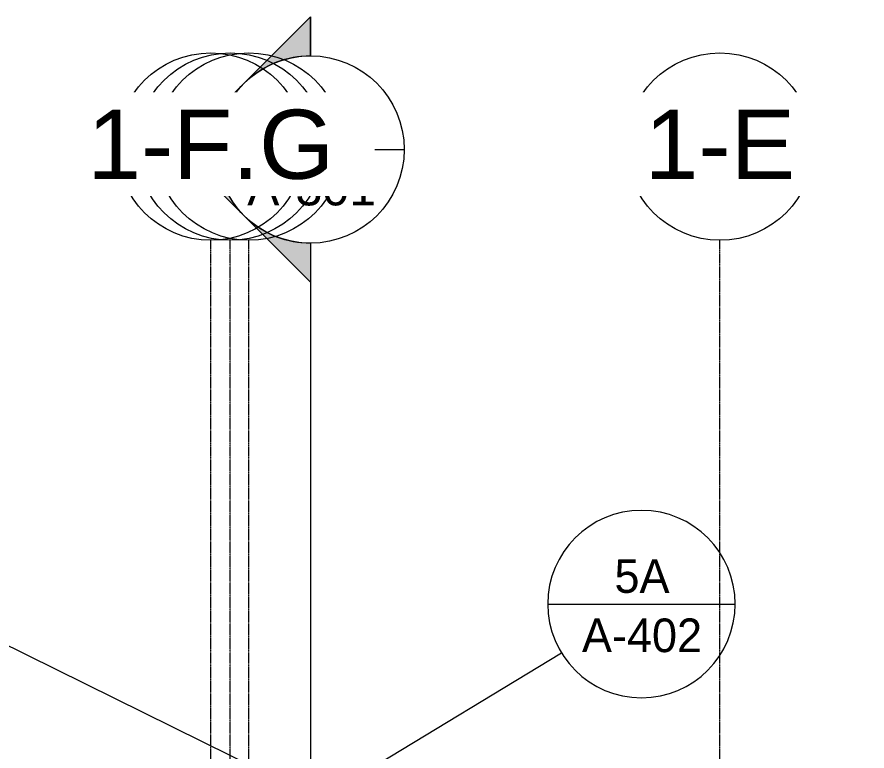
# Model space of a CAD drawing. Header units: inches. Extents: x 21386 to 98546, y -290 to 853.
# Drawn here: x 31594 to 32029.3, y 477 to 853 of the extents above; entities that cross this region are included whole.
import ezdxf

# ---------------------------------------------------------------- set-up
doc = ezdxf.new("R2010")
doc.units = ezdxf.units.IN
doc.header["$MEASUREMENT"] = 0
doc.linetypes.add('Grid Line 1_2_', pattern=[0.875, 0.5, -0.125, 0.125, -0.125])
for name, color, linetype, lineweight in [('A-ANNO-IDEN', 131, 'Continuous', 9), ('A-ANNO-SYMB', 150, 'Continuous', 9), ('G-ANNO-SYMB', 111, 'Continuous', 9), ('S-GRID', 1, 'Continuous', 9), ('S-GRID-IDEN', 1, 'Continuous', 9)]:
    doc.layers.add(name, color=color, linetype=linetype, lineweight=lineweight)
doc.styles.add('Arial_2', font='arial.ttf', dxfattribs={"height": 35.407186})
doc.styles.add('Arial_3', font='arial.ttf', dxfattribs={"height": 17.703593})
doc.styles.add('Century Gothic', font='GOTHIC.TTF', dxfattribs={"height": 17.245342})

# ---------------------------------------------------------------- blocks, each defined once
blk = doc.blocks.new('Grid - Grid Head - Circle-14747-Building Section - North_South looking East _ Fitness Center')
at = {"layer": 'S-GRID-IDEN'}
blk.add_circle((21143.8, 786.66), 48, dxfattribs=at)
blk = doc.blocks.new('Section - Section Head - Filled-1526-Building Section - North_South looking East _ Fitness Center')
at = {"layer": 'G-ANNO-SYMB'}
h = blk.add_hatch(color=256, dxfattribs=at)
edge = h.paths.add_edge_path(flags=0)
edge.add_arc((22248.83, 593.16), 48.06, 47.9216, 90)
edge.add_line((22248.83, 641.22), (22248.83, 661.04))
edge.add_line((22248.83, 661.04), (22281.04, 628.83))
h = blk.add_hatch(color=256, dxfattribs=at)
edge = h.paths.add_edge_path(flags=0)
edge.add_line((22282.77, 627.1), (22316.72, 593.16))
edge.add_line((22316.72, 593.16), (22296.83, 593.16))
edge.add_arc((22248.83, 593.16), 48, 360, 405)
h = blk.add_hatch(color=256, dxfattribs=at)
edge = h.paths.add_edge_path(flags=0)
edge.add_arc((22248.83, 593.16), 48, 315, 360)
edge.add_line((22296.83, 593.16), (22316.72, 593.16))
edge.add_line((22316.72, 593.16), (22282.77, 559.22))
h = blk.add_hatch(color=256, dxfattribs=at)
edge = h.paths.add_edge_path(flags=0)
edge.add_line((22281.04, 557.48), (22248.83, 525.27))
edge.add_line((22248.83, 525.27), (22248.83, 545.09))
edge.add_arc((22248.83, 593.16), 48.06, 270, 312.0784)
for p, q in [((22316.72, 593.16), (22248.83, 661.04)), ((22248.83, 641.16), (22248.83, 661.04)), ((22281.04, 628.83), (22248.83, 661.04)), ((22248.83, 661.04), (22248.83, 641.22)), ((22316.72, 593.16), (22282.77, 627.1)), ((22316.72, 593.16), (22248.83, 525.27)), ((22282.77, 559.22), (22316.72, 593.16)), ((22296.83, 593.16), (22316.72, 593.16)), ((22316.72, 593.16), (22296.83, 593.16)), ((22248.83, 525.27), (22281.04, 557.48)), ((22248.83, 545.16), (22248.83, 525.27)), ((22248.83, 545.09), (22248.83, 525.27))]:
    blk.add_line(p, q, dxfattribs=at)
for radius, start, end in [(48, 90, 270), (48.06, 47.9216, 90), (48, 270, 90), (48, 360, 45), (48, 315, 360), (48.06, 270, 312.0784)]:
    blk.add_arc((22248.83, 593.16), radius, start, end, dxfattribs=at)
blk = doc.blocks.new('Section - Callout Head-19020-Building Section - North_South looking East _ Fitness Center')
at = {"layer": 'A-ANNO-SYMB'}
blk.add_line((22472.78, 464.27), (22568.78, 464.27), dxfattribs=at)
for start, end in [(0, 180), (180, 360)]:
    blk.add_arc((22520.78, 464.27), 48, start, end, dxfattribs=at)

msp = doc.modelspace()

# ---------------------------------------------------------------- linework, layer by layer
at = {"layer": 'A-ANNO-IDEN', "color": 153}
msp.add_line((32029.33, 313.82), (31469.26, 590.24), dxfattribs=at)
at = {"layer": 'A-ANNO-SYMB'}
msp.add_line((31773.71, 467.11), (31872.81, 527.35), dxfattribs=at)
at = {"layer": 'G-ANNO-SYMB'}
msp.add_line((31744.3, 737.16), (31744.3, -79.66), dxfattribs=at)
at = {"layer": 'S-GRID', "linetype": 'Grid Line 1_2_'}
for p, q in [((31693.25, -273.16), (31693.25, 738.66)), ((31703.25, -273.16), (31703.25, 738.66)), ((31712.75, -273.16), (31712.75, 738.66)), ((31954, -273.16), (31954, 738.66)), ((31954, -273.16), (31954, 738.66))]:
    msp.add_line(p, q, dxfattribs=at)

# ---------------------------------------------------------------- block references
at = {"layer": 'A-ANNO-SYMB'}
msp.add_blockref('Section - Callout Head-19020-Building Section - North_South looking East _ Fitness Center', (9393.05, 88.02), dxfattribs=at)
at = {"layer": 'S-GRID-IDEN'}
for p in [(10568.95, 0), (10810.2, 0)]:
    msp.add_blockref('Grid - Grid Head - Circle-14747-Building Section - North_South looking East _ Fitness Center', p, dxfattribs=at)

# ---------------------------------------------------------------- texts
at = {"layer": 'A-ANNO-SYMB', "char_height": 17.245, "attachment_point": 2, "line_spacing_factor": 0.984117, "style": 'Century Gothic'}
for s, insert, width in [('5A', (31914.1, 575.27), 36.936), ('A-402', (31914.1, 544.89), 77.76)]:
    msp.add_mtext(s, dxfattribs=dict(at, insert=insert, width=width))

# ---------------------------------------------------------------- next in the draw order: texts
at = {"layer": 'S-GRID-IDEN', "char_height": 35.407, "width": 85.104, "attachment_point": 2, "line_spacing_factor": 0.938532, "style": 'Arial_2', "bg_fill": 3, "box_fill_scale": 1.25, "bg_fill_color": 0, "bg_fill_transparency": 0}
for s, insert in [('3-8', (31712.74, 805.53)), ('3-7', (31953.99, 805.53))]:
    msp.add_mtext(s, dxfattribs=dict(at, insert=insert))

# ---------------------------------------------------------------- next in the draw order: linework, layer by layer
at = {"layer": 'G-ANNO-SYMB'}
msp.add_line((31696.3, 785.16), (31792.3, 785.16), dxfattribs=at)

# ---------------------------------------------------------------- next in the draw order: block references
at = {"layer": 'G-ANNO-SYMB', "extrusion": (0, 0, -1)}
msp.add_blockref('Section - Section Head - Filled-1526-Building Section - North_South looking East _ Fitness Center', (-53993.13, 192), dxfattribs=at)
at = {"layer": 'S-GRID-IDEN'}
for p in [(10559.45, 0), (10810.2, 0)]:
    msp.add_blockref('Grid - Grid Head - Circle-14747-Building Section - North_South looking East _ Fitness Center', p, dxfattribs=at)

# ---------------------------------------------------------------- next in the draw order: texts
at = {"layer": 'G-ANNO-SYMB', "char_height": 17.704, "attachment_point": 2, "line_spacing_factor": 0.938532, "style": 'Arial_3'}
for s, insert, width in [('6D', (31744.91, 813.5), 37.584), ('A-301', (31744.91, 774.22), 78.624)]:
    msp.add_mtext(s, dxfattribs=dict(at, insert=insert, width=width))

# ---------------------------------------------------------------- next in the draw order: texts
at = {"layer": 'S-GRID-IDEN', "char_height": 35.407, "attachment_point": 2, "line_spacing_factor": 0.938532, "style": 'Arial_2', "bg_fill": 3, "box_fill_scale": 1.25, "bg_fill_color": 0, "bg_fill_transparency": 0}
for s, insert, width in [('1-F', (31703.24, 805.53), 88.128), ('1-E', (31953.99, 805.53), 91.584)]:
    msp.add_mtext(s, dxfattribs=dict(at, insert=insert, width=width))

# ---------------------------------------------------------------- next in the draw order: block references
at = {"layer": 'S-GRID-IDEN'}
msp.add_blockref('Grid - Grid Head - Circle-14747-Building Section - North_South looking East _ Fitness Center', (10549.45, 0), dxfattribs=at)

# ---------------------------------------------------------------- next in the draw order: texts
at = {"layer": 'S-GRID-IDEN', "insert": (31693.24, 805.53), "char_height": 35.407, "width": 150.336, "attachment_point": 2, "line_spacing_factor": 0.938532, "style": 'Arial_2', "bg_fill": 3, "box_fill_scale": 1.25, "bg_fill_color": 0, "bg_fill_transparency": 0}
msp.add_mtext('1-F.G', dxfattribs=at)

doc.saveas('drawing.dxf')
